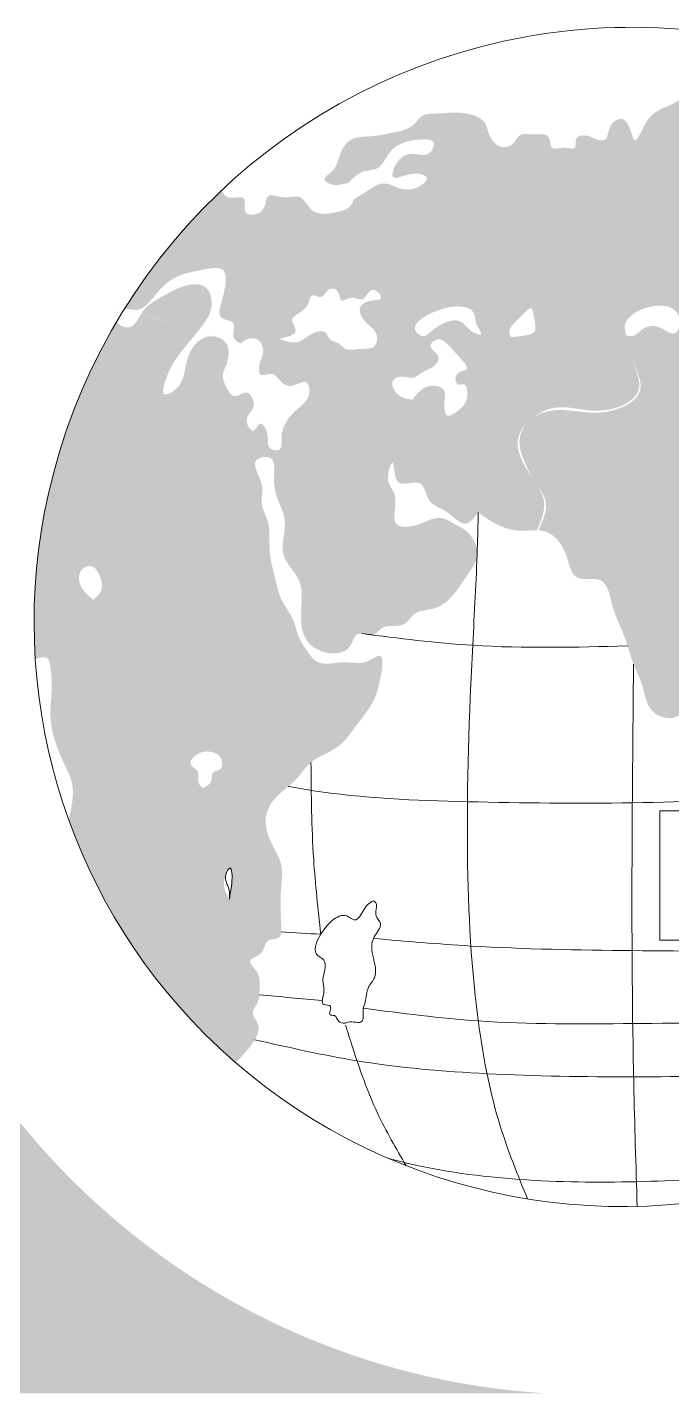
# Model space of a CAD drawing. Header units: inches. Extents: x -350577 to -266477, y -437959 to -377535.
# Drawn here: x -267140.41 to -267136.66, y -437937.88 to -437929.93 of the extents above; entities that cross this region are included whole.
import ezdxf

# ---------------------------------------------------------------- set-up
doc = ezdxf.new("R2010")
doc.units = ezdxf.units.IN
doc.header["$MEASUREMENT"] = 0
doc.layers.add('title', color=7, linetype='Continuous', lineweight=15)
doc.layers.add('TITLE (itatec)', color=7, linetype='Continuous', lineweight=20)

# ---------------------------------------------------------------- blocks, each defined once
blk = doc.blocks.new('Griin')
at = {"layer": 'TITLE (itatec)'}
h = blk.add_hatch(color=3, dxfattribs=at)
edge = h.paths.add_edge_path()
edge.add_spline(control_points=[(-28.15677976868872, 12.19197643186837), (-28.08184529673179, 12.18915607512906), (-27.91137545167763, 12.18273999233311), (-27.8236675500653, 12.41970811082465), (-27.59267959846676, 12.44043312258499), (-27.48326919051465, 12.3124093632183), (-27.30372979893031, 12.21606253406303), (-27.1883614233715, 12.35371420456005), (-27.07151601751815, 12.55674464866004), (-26.92715935741657, 12.30100286618151), (-26.61902269193442, 12.51811270993589), (-26.83433928199341, 12.76937120022554), (-26.49848437641737, 12.79133100624009), (-26.34580047570793, 12.68943209148384), (-26.17265856308001, 12.5473083967724), (-26.21067400667252, 12.34193319453497), (-26.12050705666755, 12.26308713934243), (-26.09036633278663, 12.23673072850089)], knot_values=[0, 0, 0, 0, 0.2067652632440668, 0.4703742011826915, 0.6128626730697708, 0.8114178834904702, 0.9678255110772914, 1.127268007777717, 1.312204345641329, 1.457647939509322, 1.750792363560998, 1.911188858842599, 2.151304068012645, 2.35487619323572, 2.532565008077623, 2.762303154691107, 2.877660632399085, 2.877660632399085, 2.877660632399085, 2.877660632399085], degree=3, periodic=0)
edge.add_spline(control_points=[(-26.09036633278663, 12.23673072850089), (-26.088605251655, 12.23832963739561), (-26.07387215242105, 12.24818217629994), (-26.04023250519867, 12.2453057984504), (-26.02503474618354, 12.25342738042053), (-26.02402674097272, 12.25405305778671)], knot_values=[0.8042144757961573, 0.8042144757961573, 0.8042144757961573, 0.8042144757961573, 0.8098822482856525, 0.8447971121536773, 0.8474556027363617, 0.8474556027363617, 0.8474556027363617, 0.8474556027363617], degree=3, periodic=0)
edge.add_spline(control_points=[(-26.02402674097272, 12.25405305778671), (-25.9952545692534, 12.27191218829945), (-26.02916407696537, 12.34924046588907), (-26.04004739789121, 12.41297774051638), (-26.04180522914297, 12.42709657843369)], knot_values=[0.705497025219742, 0.705497025219742, 0.705497025219742, 0.705497025219742, 0.7813801126499043, 0.8042144757961573, 0.8042144757961573, 0.8042144757961573, 0.8042144757961573], degree=3, periodic=0)
edge.add_spline(control_points=[(-26.04180522914297, 12.42709657843369), (-26.04954591429899, 12.48926948551297), (-26.03547189415539, 12.59009721467729), (-26.17664239323992, 12.72748673598137), (-26.3289595327856, 12.82249102949959), (-26.46445644704656, 12.92278108188526), (-26.6348516311036, 12.97871201993594), (-26.60561914370413, 13.09697530957223), (-26.56117360743653, 13.12228438818676), (-26.5382022149056, 13.13893798300228)], knot_values=[0.08876737975146254, 0.08876737975146254, 0.08876737975146254, 0.08876737975146254, 0.1893194752158249, 0.2912609681829814, 0.4071510842735491, 0.5161725012393218, 0.6166184580688792, 0.6546818214020216, 0.7054970252197419, 0.7054970252197419, 0.7054970252197419, 0.7054970252197419], degree=3, periodic=0)
edge.add_spline(control_points=[(-26.5382022149056, 13.13893798300228), (-26.53294266687658, 13.14275100311713), (-26.49379053538701, 13.17271591095136), (-26.47080476477728, 13.21776878789281), (-26.45083172576184, 13.25691661043797)], knot_values=[0, 0, 0, 0, 0.01163468887305062, 0.0887673797514626, 0.0887673797514626, 0.0887673797514626, 0.0887673797514626], degree=3, periodic=0)
edge.add_arc((-28.43035798662353, 10.39409285329849), 3.480558013003543, 55.33771737583237, 73.21873742524126)
edge.add_spline(control_points=[(-27.42545576868181, 13.72642771256148), (-27.37807527429354, 13.61052462892509), (-27.30727344230215, 13.43732781532359), (-27.52295752626407, 13.48762444457508), (-27.66706892849515, 13.53334071449891), (-27.73761546831136, 13.4141290825922), (-27.86520042550347, 13.37980045108659), (-27.92075911130468, 13.52949691342308), (-28.08412810125478, 13.49939057027923), (-28.20473306494634, 13.41342779340913), (-28.34129685458242, 13.38698397375468), (-28.42556155648833, 13.12686075281393), (-28.44169718227602, 13.34887703716981), (-28.53900129655969, 13.33783660026563), (-28.56844970842383, 13.28294435047294), (-28.57902705725445, 13.20692305330306), (-28.64804363282244, 13.22295227167792), (-28.69058194797725, 13.25041371849429), (-28.76981486270267, 13.24461942189081), (-28.74663228806423, 13.15168906821462), (-28.83176654463949, 13.18694449825593), (-28.91045923575496, 13.15056453251265), (-28.90280499207682, 13.26569097472533), (-29.00346546083028, 13.2446287756298), (-29.08910419273394, 13.26501428982661), (-29.11855502074198, 13.18664369791635), (-29.20723343130553, 13.16528276234718), (-29.26652130202075, 13.23979734339228), (-29.27951455533588, 13.333368780957), (-29.38389841965534, 13.38028083339926), (-29.4842147379498, 13.37939580421205), (-29.57523847587314, 13.37148838910228), (-29.65711015384898, 13.37236735041457), (-29.70716241054797, 13.28428184786363), (-29.82162456788384, 13.26260385883654), (-29.94036840640319, 13.23571828086237), (-30.0828913414469, 13.24144537063603), (-30.13743825106127, 13.12205057724437), (-30.15649350367806, 13.04069145090819), (-30.24462699625005, 12.99036012003237), (-30.15076442898183, 12.94099329052049), (-30.10910491361724, 12.96715005433255), (-30.08167768923727, 12.96882218318646)], knot_values=[0, 0, 0, 0, 0.2571309646885024, 0.3842370915862784, 0.5322869305523297, 0.6720054096256498, 0.7435788369616864, 0.8750771390374465, 1.029520708011612, 1.148816624085154, 1.323997749521211, 1.466048132663629, 1.605735017129282, 1.640529855312103, 1.726540773164674, 1.776895258897655, 1.833221554118274, 1.887192995782635, 1.949226177406229, 2.002083481558302, 2.073804619231997, 2.135839846573725, 2.203204967153775, 2.291764326013391, 2.371421015643706, 2.440121206519902, 2.500277258458408, 2.609854301063947, 2.673556767960228, 2.775456808521481, 2.90709322330935, 2.978282387902714, 3.05474449013161, 3.130854066864766, 3.250812425630794, 3.379668649138693, 3.513534328946986, 3.627611442234355, 3.724844469425308, 3.781184931718689, 3.845087067958989, 3.929050838981564, 3.929050838981564, 3.929050838981564, 3.929050838981564], degree=3, periodic=0)
edge.add_spline(control_points=[(-30.08167768923724, 12.96882218318649), (-30.05240864389577, 12.99846509390913), (-30.00600075920175, 13.04546576532712), (-29.89152202192051, 13.04213810545093), (-29.83742174900723, 13.18750402674208), (-29.717598587461, 13.22439799768196), (-29.56208706874895, 13.22323035647024), (-29.6116098964431, 13.11125716812754), (-29.71712134613924, 13.15803828115424), (-29.80407315008961, 13.10336525457442), (-29.84658210737186, 12.95734014301206), (-29.71559138275657, 13.04760149296198), (-29.60414439670524, 13.00295056038587), (-29.67810851351234, 12.9311702795609), (-29.7717476362252, 12.92166591070158), (-29.8733429024997, 12.98545614301111), (-29.9654317995963, 12.92602600397066), (-30.01962002156088, 12.89223285614773), (-30.04884738182054, 12.87400593395098)], knot_values=[0, 0, 0, 0, 0.1194391595426371, 0.1893781870689977, 0.3097184522160411, 0.5050444388561879, 0.5827999255346284, 0.6489897399100373, 0.7463128928309912, 0.861218388897586, 0.9346406239291564, 1.076577382780392, 1.141004782618343, 1.187115575756382, 1.315022275171082, 1.416453240742469, 1.50678283588888, 1.612552246042422, 1.612552246042422, 1.612552246042422, 1.612552246042422], degree=3, periodic=0)
edge.add_spline(control_points=[(-30.04884738182059, 12.87400593395096), (-30.05509454100647, 12.85957955763794), (-30.07220874260742, 12.81798421576395), (-30.16932021910304, 12.79269508158544), (-30.29467681695252, 12.77633658640402), (-30.34859615705946, 12.9118281403991), (-30.45063983548459, 12.87025432377232), (-30.5678576533619, 12.92241605791367), (-30.553428800501, 12.79093665264451), (-30.70844274898786, 12.76639767146372), (-30.65888178371324, 12.91327106168142), (-30.78128155305367, 12.86419033921935), (-30.80905973811477, 12.90945943260333), (-30.81898831061011, 12.92563966448216)], knot_values=[4.062559393215713, 4.062559393215713, 4.062559393215713, 4.062559393215713, 4.106291821007066, 4.20244746313947, 4.335056327175292, 4.440221496551144, 4.533828226396335, 4.627596543222095, 4.712024224889571, 4.811784375893779, 4.890268999331782, 4.985811166288056, 5.038955027393985, 5.038955027393985, 5.038955027393985, 5.038955027393985], degree=3, periodic=0)
edge.add_arc((-28.43035798662325, 10.39409285329863), 3.480558013003543, 133.3361961334369, 148.146910660064)
edge.add_spline(control_points=[(-31.38675809225649, 12.23093321032539), (-31.36473334734887, 12.23953560087961), (-31.27989768476675, 12.20729091570905), (-31.19997562600312, 12.33294348607345), (-31.08626775463239, 12.43287611535813), (-30.95994141461051, 12.45834633831717), (-30.76646437622145, 12.49736194209888), (-30.80513398365096, 12.3158309047645), (-30.85062894663048, 12.17172008102367), (-30.72182440018841, 12.16962676245069), (-30.76931684029447, 12.07101632618056), (-30.72491047910336, 12.0451511675619), (-30.70638713397653, 12.03436196423633)], knot_values=[1.283118802870695, 1.283118802883698, 1.283118802883698, 1.283118802883698, 1.324252220816651, 1.425323658086617, 1.499787232239361, 1.598022386981518, 1.670222697966505, 1.779501585892216, 1.840698666334514, 1.883770711182086, 1.932280279388985, 1.966996460516278, 1.966996460516278, 1.966996460516278, 1.966996460516278], degree=3, periodic=0)
edge.add_spline(control_points=[(-30.70638713397682, 12.03436196423596), (-30.69673475726466, 12.04480877305254), (-30.66840348005644, 12.06758239287046), (-30.59299360543974, 12.06976101615555), (-30.56597418382532, 11.98236349646815), (-30.5997213142476, 11.92828129979557), (-30.60784416427578, 11.82997118762151), (-30.51672424157866, 11.87664019466087), (-30.47926562596498, 11.81392385303154), (-30.41314343309242, 11.76689487565472), (-30.3206792574646, 11.84324195932686), (-30.29689825043772, 11.73189528962732), (-30.35126865319194, 11.67104450938879), (-30.41936634789928, 11.62224588875996), (-30.44401333339223, 11.5756817139256), (-30.45560173051683, 11.55378840166175), (-30.46178565066063, 11.53644435868087), (-30.47670779022422, 11.49459222865024), (-30.45833457092505, 11.40391692735486), (-30.56228589623802, 11.4208866369745), (-30.53386298574918, 11.49780308100898), (-30.59485585359204, 11.60406111697216), (-30.63336710343128, 11.49466936485058), (-30.69944546790992, 11.60845314281669), (-30.60613024683039, 11.65291106964927), (-30.66124354721148, 11.78497649893144), (-30.74347976386386, 11.70573711862865), (-30.79457804560917, 11.78082338493285), (-30.82021659190312, 11.84741557819955), (-30.79953387263316, 11.89331715444703), (-30.78916993672956, 11.91099050697118)], knot_values=[1.06382290762758, 1.06382290762758, 1.06382290762758, 1.06382290762758, 1.105856173087093, 1.171122007312578, 1.251538743088424, 1.314872636578432, 1.382546070856905, 1.449187428713738, 1.512208595008858, 1.575128586956313, 1.673497306555638, 1.733210342906516, 1.826171024873012, 1.908692010952183, 1.981922434549625, 1.981922434549625, 1.981922434549625, 2.039830155989207, 2.121656952628219, 2.172371867449349, 2.255467095729016, 2.333707983522535, 2.386501314041696, 2.456898242075714, 2.547492129452037, 2.638087892843108, 2.71327843568363, 2.769264005395649, 2.861363185286809, 2.921007951736826, 2.921007951736826, 2.921007951736826, 2.921007951736826], degree=3, periodic=0)
edge.add_spline(control_points=[(-30.78916993673008, 11.9109905069702), (-30.77386011837245, 11.96669330172409), (-30.76633732573688, 12.04629385130573), (-30.89505395910714, 12.09516294368795), (-30.9964310668048, 12.02209688593017), (-31.03163158098798, 11.89507822138076), (-31.04667033491415, 11.7831381008667), (-31.18381117402089, 11.7095099704742), (-31.11962060650359, 11.90312992233052), (-31.04152643954964, 12.00335747518712), (-30.93650866679684, 12.12571655631879), (-30.86081588725779, 12.24086852603986), (-30.89242923676611, 12.3942497284836), (-31.05317567912772, 12.37462321465824), (-31.16427138601028, 12.3055529814699), (-31.2848881161849, 12.24266713815253), (-31.33141408526751, 12.10039536420756), (-31.41952689309508, 12.14315521159245), (-31.42583310134933, 12.16649600127042)], knot_values=[0.03439495810250182, 0.03439495810250182, 0.03439495810250182, 0.03439495810250182, 0.1229511916055496, 0.174140662146742, 0.2427642166357049, 0.320290196319274, 0.4063995885311403, 0.447484005743737, 0.520431522866966, 0.6235433042286513, 0.7355250177745051, 0.7941774470558526, 0.8737384228480528, 0.9481250569437287, 1.033208461996746, 1.118924381179372, 1.193189468825856, 1.237797190346896, 1.237797190346922, 1.237797190346922, 1.237797190346922], degree=3, periodic=0)
edge.add_arc((-28.43035798662336, 10.3940928532985), 3.48055801300353, 149.3874729197335, 167.4141646982652)
edge.add_arc((-28.5220790777943, 10.41457113923222), 3.386578660162765, 167.4141646982634, 183.6434697254951)
edge.add_spline(control_points=[(-31.90181279420028, 10.19936187442632), (-31.8739686710872, 10.20783337006312), (-31.82504019922447, 10.22271971912201), (-31.80821334873673, 10.12217940780322), (-31.80160584541181, 10.01073268459035), (-31.82227061818338, 9.86868325782669), (-31.790548338641, 9.725378997639746), (-31.74488270120827, 9.606989614430555), (-31.66307014271877, 9.456181913810086), (-31.69044170455288, 9.338858987292001), (-31.7076356142702, 9.265160605791175)], knot_values=[0, 0, 0, 0, 0.07051407242473506, 0.1239093001619299, 0.2522204114091254, 0.4354098884277195, 0.5362639420658061, 0.6898121649582363, 0.8181249466421058, 1.034893839755595, 1.034893839755595, 1.034893839755595, 1.034893839755595], degree=3, periodic=0)
edge.add_arc((-28.52207907779427, 10.41457113923222), 3.386578660162765, 199.840426224626, 225.0028304317955)
edge.add_arc((-28.48968750090484, 10.44696591659047), 3.432389530635545, 225.0028304317951, 229.1054072372373)
edge.add_spline(control_points=[(-30.736768162587, 7.852370304571027), (-30.70070219376328, 7.888087333151882), (-30.64059035144132, 7.947771609915543), (-30.58116498129505, 8.064845035023824), (-30.65757290625092, 8.140209051328563), (-30.59877805303768, 8.201541401834605), (-30.59863662987865, 8.285647179300208), (-30.58781257003582, 8.369608489911693), (-30.68346372479695, 8.45142312698434), (-30.56521993138279, 8.477452615716112), (-30.5684495211425, 8.576867254421929), (-30.46725336889335, 8.56461279901187), (-30.4737007268514, 8.718890513604125), (-30.47872005334628, 8.835458002560765), (-30.4560858187003, 8.998544595319986), (-30.52602354747731, 9.117704395752613), (-30.58074914580936, 9.249658101178932), (-30.51886369175162, 9.401908797746282), (-30.39000201825471, 9.475171597817843), (-30.29917844280956, 9.623886381286832), (-30.13290365307691, 9.670951805126352), (-30.03669201139883, 9.814875876666287), (-29.93152832399781, 9.940732082707294), (-29.89795148703399, 10.0604348872171), (-29.86257811695731, 10.26092359543007), (-29.99186003466906, 10.15915031088105), (-30.1056310045177, 10.19857493078104), (-30.25180180034712, 10.14736560999271), (-30.32509034552635, 10.25241558100721), (-30.37742582117238, 10.33109917793183), (-30.39730470081628, 10.44479321296068), (-30.47923807984219, 10.53878681141488), (-30.50664800789826, 10.68009591331696), (-30.55163856650006, 10.8273176710017), (-30.52752732255863, 10.98164970873916), (-30.60047606348297, 11.10337650809113), (-30.56650872342675, 11.19751535112805), (-30.60671888604375, 11.27188702861472), (-30.61645063030431, 11.29896304030363)], knot_values=[4.144962909960014, 4.144962909960014, 4.144962909960014, 4.144962909960014, 4.301655207119742, 4.406341630996573, 4.485045879322211, 4.550917927568721, 4.616835033069529, 4.734485862639663, 4.801863291485053, 4.88301420823848, 4.966337002569053, 5.028065126234257, 5.102042285872701, 5.329377617232852, 5.440492055271499, 5.569077167300634, 5.735937708787686, 5.8438918477815, 6.028530380250041, 6.164353525505215, 6.348257064900353, 6.505775791297209, 6.676390345499335, 6.812017023822206, 6.951416649674697, 7.03231999261421, 7.161776676556915, 7.317863930695669, 7.416631663896252, 7.506771669028697, 7.60608916531159, 7.752248448093324, 7.865792385711927, 8.031825924199822, 8.211587451587906, 8.314438527435325, 8.425650116544299, 8.50412527365995, 8.50412527365995, 8.50412527365995, 8.50412527365995], degree=3, periodic=0)
edge.add_spline(control_points=[(-30.61645063030434, 11.29896304030363), (-30.62545825513783, 11.32543091733069), (-30.62999201318706, 11.36793728921543), (-30.49644063086077, 11.39160533179087), (-30.52306665306236, 11.23569946347534), (-30.49433456532213, 11.12460738296395), (-30.42438079452253, 10.98518264004078), (-30.50353664487679, 10.80358997275975), (-30.32842241170587, 10.6556896135497), (-30.3688672568928, 10.45945553524951), (-30.33337652807299, 10.24096059971198), (-30.0718227262314, 10.20263814162084), (-30.04542495095862, 10.34705558764661), (-30.01254198221071, 10.34831046701331), (-30.00331544982623, 10.34734148359841)], knot_values=[2.526097492184586, 2.526097492184586, 2.526097492184586, 2.526097492184586, 2.592839605232865, 2.668984723145033, 2.79657512993257, 2.921295452575614, 3.046882280884479, 3.239668972125048, 3.426668929895136, 3.622462089309869, 3.807213076470577, 4.034252079022574, 4.113882049038273, 4.141323918691898, 4.141323918691898, 4.141323918691898, 4.141323918691898], degree=3, periodic=0)
edge.add_spline(control_points=[(-29.94200803197822, 10.33960816469893), (-29.95936498959458, 10.33773551275305), (-29.98003155578616, 10.34405413917617), (-29.9982777940036, 10.34670506914821)], knot_values=[2.468397437747627, 2.468397437747627, 2.468397437747627, 2.468397437747627, 2.521174943623691, 2.521174943623691, 2.521174943623691, 2.521174943623691], degree=3, periodic=0)
edge.add_spline(control_points=[(-29.99827779402844, 10.34670506918586), (-29.97952141523703, 10.34433559728575), (-29.96076499228994, 10.34196693776767), (-29.94200803198044, 10.33960816469917)], knot_values=[0.8949321226372294, 0.8949321226372294, 0.8949321226372294, 0.8949321226372294, 0.92899811289744, 0.92899811289744, 0.92899811289744, 0.92899811289744], degree=3, periodic=0)
edge.add_spline(control_points=[(-29.94200803197822, 10.33960816469893), (-29.93824477298023, 10.34001418483456), (-29.91652364783465, 10.34477714735778), (-29.87548822832213, 10.41266814385788), (-29.75626763015663, 10.36933378951901), (-29.698533724942, 10.48568939555249), (-29.51804295342069, 10.48003095415778), (-29.42025218083955, 10.64745242081706), (-29.30617216787769, 10.80165893542724), (-29.36521265504621, 10.93798351808347), (-29.46113934955872, 10.98141727237101), (-29.5579785501829, 11.04544598725311), (-29.65975278094555, 10.97303218956753), (-29.85598420617708, 10.95404089581686), (-29.77406885715686, 11.15075595724992), (-29.87412377568305, 11.22746214725095), (-29.80962899538034, 11.40990266665731), (-29.82331601146046, 11.16794913579733), (-29.64079667535236, 11.27079316439788), (-29.62751019232127, 11.09730728272506), (-29.50274239422413, 11.07281537775495), (-29.4042322841558, 10.94736169764288), (-29.34878248764645, 11.0214452332369), (-29.32538004900985, 11.05271199172587)], knot_values=[0, 0, 0, 0, 0.01144298605038596, 0.06889599320677986, 0.2024583169000378, 0.2849104609558872, 0.4006992127221309, 0.6784927675911565, 0.8035328955620753, 0.9539602021311044, 1.037784762970806, 1.125149804036612, 1.27024563355735, 1.391450519193127, 1.56290246389658, 1.663162583840638, 1.761533234022964, 1.876536415220569, 2.003228298105891, 2.117546110504157, 2.237349291249845, 2.370884184121895, 2.468397437747627, 2.468397437747627, 2.468397437747627, 2.468397437747627], degree=3, periodic=0)
edge.add_spline(control_points=[(-29.32538004900985, 11.05271199172587), (-29.30364214256682, 11.03683410892797), (-29.23302167888622, 10.98525124613502), (-29.11662851606204, 10.93581643408723), (-29.01750309095917, 10.94975949042883), (-28.98419979164822, 10.94900849818775)], knot_values=[4.272087293532026, 4.272087293532026, 4.272087293532026, 4.272087293532026, 4.353015054778568, 4.534999273526909, 4.635891695684229, 4.635891695684229, 4.635891695684229, 4.635891695684229], degree=3, periodic=0)
edge.add_spline(control_points=[(-28.98419979164819, 10.94900849818775), (-28.95948546388382, 11.00607380474742), (-28.91639736010237, 11.10556410344407), (-28.99723259483926, 11.2332233321304), (-29.06776705713827, 11.33663360601045), (-29.11836783033291, 11.47140424590585), (-29.06334135049227, 11.55338077165114), (-29.03080087491963, 11.58447444424546)], knot_values=[0, 0, 0, 0, 0.1736447417531413, 0.3027402859224307, 0.4192435993206021, 0.5634700885565297, 0.6918330744747824, 0.6918330744747824, 0.6918330744747824, 0.6918330744747824], degree=3, periodic=0)
edge.add_spline(control_points=[(-29.03080087492108, 11.58447444424391), (-29.04183734168151, 11.65024467025738), (-29.06035976223444, 11.76062635422614), (-29.23305224702204, 11.6914924281338), (-29.30023807524276, 11.82248702387955), (-29.3691157089693, 11.86863291808165), (-29.39419828288445, 11.88543747043895)], knot_values=[0, 0, 0, 0, 0.1568091616066611, 0.2631716563711726, 0.4235078423410331, 0.5153365612235536, 0.5153365612235536, 0.5153365612235536, 0.5153365612235536], degree=3, periodic=0)
edge.add_spline(control_points=[(-29.39419828288422, 11.88543747043875), (-29.39421081165978, 11.88542142372625), (-29.40268034617486, 11.87463729474116), (-29.46712554232488, 11.87531583571278), (-29.45736653512765, 11.78206018581012), (-29.3995194440522, 11.80828392224961), (-29.3825461509864, 11.74257650808546), (-29.39879019483223, 11.67732115703109), (-29.44967660736421, 11.63804036776121), (-29.5172750431405, 11.59725549740568), (-29.52906474232768, 11.69352437942089), (-29.50510592802806, 11.77142802828168), (-29.59781221187814, 11.79975993192644), (-29.66411129520995, 11.76538812867759), (-29.69416127107883, 11.72724120310913), (-29.70919267416818, 11.70815959660993)], knot_values=[0, 0, 0, 0, 9.377668455334831e-05, 0.06311875583494497, 0.1224328526466385, 0.1580474261948686, 0.1975086797073479, 0.2797642009506698, 0.3565124005552751, 0.3967717440385832, 0.4711851752374267, 0.5501705322974844, 0.6226624565355583, 0.6948381636735266, 0.767075530244937, 0.767075530244937, 0.767075530244937, 0.767075530244937], degree=3, periodic=0)
edge.add_spline(control_points=[(-29.70919267416818, 11.70815959660993), (-29.72096025781701, 11.71014368652656), (-29.75514205913285, 11.71590695699458), (-29.80872688127619, 11.74067768203005), (-29.84024440737181, 11.81787953228208), (-29.76918104048681, 11.85511190233275), (-29.70450253207861, 11.82029757552162), (-29.64193081157666, 11.88163789815712), (-29.57477866254331, 11.89429801729008), (-29.54231189028209, 11.97284496682922), (-29.63269375998831, 12.01162695235942), (-29.55333491306538, 12.08010871348643), (-29.48652352536976, 12.01452863988166), (-29.44557792625784, 11.96646615257511), (-29.38346400664247, 11.89918580872973), (-29.39419828288422, 11.88543747043875)], knot_values=[0.7670755302449368, 0.7670755302449368, 0.7670755302449368, 0.7670755302449368, 0.8027668198641367, 0.8707495390203241, 0.942823942213221, 0.9879622559843837, 1.071709009962708, 1.127999580430342, 1.226794182192918, 1.2640013657892, 1.346431152008723, 1.39901885004314, 1.477979687411124, 1.567843239104716, 1.648188268183347, 1.648188268183347, 1.648188268183347, 1.648188268183347], degree=3, periodic=0)
edge.add_spline(control_points=[(-29.39419828288445, 11.88543747043895), (-29.3691157089693, 11.86863291808165), (-29.30023807524276, 11.82248702387955), (-29.23305224702204, 11.6914924281338), (-29.06035976223444, 11.76062635422614), (-29.04183734168151, 11.65024467025738), (-29.03080087492108, 11.58447444424391)], knot_values=[0, 0, 0, 0, 0.09182871888252059, 0.2521649048523811, 0.3585273996168926, 0.5153365612235536, 0.5153365612235536, 0.5153365612235536, 0.5153365612235536], degree=3, periodic=0)
edge.add_spline(control_points=[(-29.03080087491963, 11.58447444424546), (-29.02987952497142, 11.58535482946205), (-28.98774007720615, 11.62511603140033), (-28.84509475095834, 11.69872270462293), (-28.63066191383214, 11.6025777398764), (-28.32830917131949, 11.73371257995756), (-28.43947679500431, 11.93467742760662), (-28.43614215988987, 12.03875018711878), (-28.4348876386359, 12.07790334309689)], knot_values=[0.6918330744747824, 0.6918330744747824, 0.6918330744747824, 0.6918330744747824, 0.6954675398090725, 0.8571080778768269, 1.140916057030076, 1.381400898083954, 1.578753100240072, 1.697776648336596, 1.697776648336596, 1.697776648336596, 1.697776648336596], degree=3, periodic=0)
edge.add_spline(control_points=[(-28.43488763863618, 12.07790334309689), (-28.44464495310149, 12.07743984920485), (-28.45521247867279, 12.0805157186897), (-28.46578000424412, 12.08359158817454), (-28.47142030759932, 12.10631408051116), (-28.48277930160384, 12.15207485576851), (-28.42440325746017, 12.21225908204453), (-28.33206850145325, 12.25522414012021), (-28.21175887041485, 12.26656301383717), (-28.16371461812145, 12.20888345371616), (-28.15677976868892, 12.19197643186838)], knot_values=[0.8106383579201345, 0.8106383579201345, 0.8106383579201345, 0.8106383579201345, 0.8419502122113192, 0.8419502122113192, 0.8419502122113192, 0.9078270369090988, 0.9746193985402437, 1.066918238069857, 1.224816765557621, 1.277412469856537, 1.277412469856537, 1.277412469856537, 1.277412469856537], degree=3, periodic=0)
edge = h.paths.add_edge_path(flags=16)
edge.add_spline(control_points=[(-27.31054090933409, 12.44911486237905), (-27.31117428074276, 12.47581681726338), (-27.31247567064827, 12.53068139445782), (-27.23033721729828, 12.55250027174277), (-27.21843461764075, 12.63164937599845), (-27.23364179876737, 12.69571737384679), (-27.18224940089942, 12.76313510798439), (-27.10591270811466, 12.71750834056786), (-27.10657500024982, 12.63798801443277), (-27.12505965837187, 12.5503609777964), (-27.20987103069294, 12.51210397117696), (-27.23231371138266, 12.4223670056771), (-27.29104707879594, 12.42515379397315), (-27.30376596254143, 12.44078735777558), (-27.31054090933409, 12.44911486237905)], knot_values=[0, 0, 0, 0, 0.07195254392991055, 0.1478410819686636, 0.2039576886388435, 0.2895064753746335, 0.3470108798724568, 0.4048333312570772, 0.498036638426851, 0.5679094082461971, 0.6593532465943688, 0.7570383524178874, 0.7842284452904537, 0.8152199302208093, 0.8152199302208093, 0.8152199302208093, 0.8152199302208093], degree=3, periodic=0)
edge = h.paths.add_edge_path(flags=16)
edge.add_spline(control_points=[(-29.13366329879452, 12.07286403209834), (-29.11046208274314, 12.0746929307635), (-29.06728932946254, 12.07809613991733), (-28.97494043011136, 12.09676903783494), (-29.00225568557738, 12.17463836390547), (-29.01180983135498, 12.26571926640679), (-29.08033681079613, 12.18418909159789), (-29.12272588467124, 12.15503539713254), (-29.15318014554711, 12.10205350515973), (-29.13865425694627, 12.08032852881584), (-29.13366329879452, 12.07286403209834)], knot_values=[0, 0, 0, 0, 0.07306950852427863, 0.1359675224295066, 0.233456219924411, 0.2751978858190061, 0.3490003693923625, 0.4246996687413046, 0.4736904775104608, 0.4993341964334257, 0.4993341964334257, 0.4993341964334257, 0.4993341964334257], degree=3, periodic=0)
edge = h.paths.add_edge_path(flags=16)
edge.add_spline(control_points=[(-29.62450826711719, 12.08422568832003), (-29.6011399548442, 12.10493919508636), (-29.54908123140447, 12.15108367944689), (-29.42421807252987, 12.19053173030623), (-29.38641425768054, 12.11072524331871), (-29.28504360346881, 12.06968996010906), (-29.34934006435284, 12.15419750512148), (-29.33893225359222, 12.23374652545182), (-29.45652434784841, 12.26132695738826), (-29.54812660055012, 12.23184357917288), (-29.63468088663606, 12.20065807319456), (-29.727914620268, 12.12193931537024), (-29.65028653403158, 12.06894726669057), (-29.62786595864355, 12.08223563107485), (-29.62450826711719, 12.08422568832003)], knot_values=[0, 0, 0, 0, 0.09703330917926184, 0.2161658124036964, 0.3051786521313719, 0.3617773163217139, 0.4234324215279123, 0.5023407205657384, 0.5954027847669258, 0.7094680772517026, 0.7941997940994991, 0.8953800837066268, 0.9608968927224815, 0.9724368693630783, 0.9724368693630783, 0.9724368693630783, 0.9724368693630783], degree=3, periodic=0)
edge = h.paths.add_edge_path(flags=16)
edge.add_spline(control_points=[(-30.48621709103438, 12.06223242538627), (-30.44529111709909, 12.04890784216796), (-30.37478881699533, 12.02595386760157), (-30.30649556653708, 12.09300103748227), (-30.21143086159515, 12.12299877689852), (-30.19332737938265, 12.05049321742924), (-30.1359669212782, 12.04415635134037), (-30.0958652574366, 11.98825311343217), (-30.01549127764909, 12.01029795883298), (-29.92355793617347, 11.996318120646), (-29.90077298941594, 12.10878449777807), (-29.9881274199459, 12.14785021571667), (-30.03033133455199, 12.24713856246385), (-29.96339950307575, 12.29042772165401), (-29.85960260554191, 12.28468970489754), (-29.95238314859998, 12.38716975825352), (-29.98674738669371, 12.26426884352421), (-30.05846464963909, 12.32115521857888), (-30.13512772507241, 12.25679121071682), (-30.13026500450846, 12.35623806362197), (-30.20920560733882, 12.35904673004534), (-30.22795309457456, 12.28485790276851), (-30.29997642873568, 12.33556179972866), (-30.31247383574382, 12.24793254081022), (-30.35940168194338, 12.21733569526649), (-30.42667139923583, 12.1752519575554), (-30.35412278408978, 12.08973376745998), (-30.43457425444845, 12.07298419317595), (-30.48621709103438, 12.06223242538627)], knot_values=[0, 0, 0, 0, 0.116284335922855, 0.2003205387748578, 0.2864008590761804, 0.3338176130396133, 0.3809065055606994, 0.4420719935632277, 0.5144320680295876, 0.6118330390108553, 0.6692410590224108, 0.7883791780637235, 0.8642713058691283, 0.932701038045144, 1.001374586696957, 1.066474294551828, 1.150307491003746, 1.21032666104153, 1.27494229700042, 1.339696996497382, 1.389143098519431, 1.449591967307848, 1.499904262560351, 1.555791828017124, 1.634843255036427, 1.685992718238417, 1.748366054945995, 1.860177536890165, 1.860177536890165, 1.860177536890165, 1.860177536890165], degree=3, periodic=0)
edge = h.paths.add_edge_path(flags=16)
edge.add_spline(control_points=[(-31.56506396986342, 10.54417581903707), (-31.59919144461671, 10.57349067847148), (-31.65269699708904, 10.61945094248238), (-31.64803227443787, 10.71829886227328), (-31.56587210454643, 10.76122393681104), (-31.5175233979769, 10.67679179757894), (-31.50693686031323, 10.59416118603427), (-31.54574356722344, 10.56079005332409), (-31.56506396986342, 10.54417581903707)], knot_values=[0, 0, 0, 0, 0.128035222265417, 0.2007354881294491, 0.2570309862169211, 0.3514127063642853, 0.4233979769818644, 0.4947703826056535, 0.4947703826056535, 0.4947703826056535, 0.4947703826056535], degree=3, periodic=0)
edge = h.paths.add_edge_path(flags=16)
edge.add_spline(control_points=[(-30.92598719461267, 9.449195418498762), (-30.90445980477625, 9.4606674093237), (-30.86816107537692, 9.480011077728912), (-30.88091750927271, 9.548116135194066), (-30.80466206827037, 9.55040045275942), (-30.81588462438751, 9.639110914624533), (-30.88581073134011, 9.665355030335492), (-30.9549843339835, 9.662557743120098), (-31.02380737757235, 9.584394039608904), (-30.93676296622897, 9.550038648562287), (-30.96612355018692, 9.483659412707931), (-30.93793707001748, 9.459456450694121), (-30.92598719461267, 9.449195418498762)], knot_values=[0, 0, 0, 0, 0.06588661118706897, 0.1110956919852684, 0.1584075219661433, 0.2324564745357055, 0.2854751304219193, 0.3710636998344745, 0.4397017101289826, 0.5025948227458177, 0.5618459369158384, 0.6054537873373216, 0.6054537873373216, 0.6054537873373216, 0.6054537873373216], degree=3, periodic=0)
edge = h.paths.add_edge_path(flags=16)
edge.add_spline(control_points=[(-30.77214613616101, 8.801860526925028), (-30.78302692152431, 8.821304529905172), (-30.80815413533156, 8.86620695227984), (-30.80556974606526, 8.926758902683313), (-30.75871643453567, 9.016316870829707), (-30.75475742528266, 8.888259923031876), (-30.76804576668488, 8.842483453088471), (-30.77132378071946, 8.810007715751995), (-30.77214613616101, 8.801860526925028)], knot_values=[0, 0, 0, 0, 0.06483130720601481, 0.1497162257298251, 0.1938061742618492, 0.2808352227127636, 0.3526813345218018, 0.3767412918662896, 0.3767412918662896, 0.3767412918662896, 0.3767412918662896], degree=3, periodic=0)
h = blk.add_hatch(color=3, dxfattribs=at)
edge = h.paths.add_edge_path()
edge.add_spline(control_points=[(-28.4348876386359, 12.07790334309689), (-28.43649848064572, 12.0386116868127), (-28.44080716634994, 11.93351423051807), (-28.31384807954046, 11.73167047060622), (-28.62615356094409, 11.59312528976801), (-28.83519083469844, 11.67410737739434), (-29.03207582506346, 11.61034109087786), (-29.10492718069955, 11.47207344729759), (-29.05754235852274, 11.34729777169604), (-29.00514321514558, 11.23235373031481), (-28.90074997479752, 11.1108129619329), (-28.94893311205783, 11.00619756922118), (-28.97543007761632, 10.94866726681273)], knot_values=[0, 0, 0, 0, 0.1190235480965238, 0.3183645925646663, 0.57193167026709, 0.8504126526799543, 1.011583810666902, 1.139603671622712, 1.269860211212754, 1.388607596985767, 1.530044374777031, 1.702857053814042, 1.702857053814042, 1.702857053814042, 1.702857053814042], degree=3, periodic=0)
edge.add_spline(control_points=[(-28.97543007761632, 10.94866726681273), (-28.96319222522635, 10.9479764428549), (-28.89335984952419, 10.93840537022473), (-28.80375620635272, 10.83098675785303), (-28.7839985150481, 10.63607433967734), (-28.57778429587734, 10.69593563299289), (-28.55162990875641, 10.48752447712128), (-28.47239789215374, 10.34541016947127), (-28.43220606227865, 10.17931223698797), (-28.35849694063538, 10.03937908099895), (-28.34322030008451, 9.868583107056404), (-28.15117287220241, 9.837661233684178), (-28.11588738723049, 9.940820819520782), (-28.09914458974131, 10.01577053349093), (-28.09654365073899, 10.09262049816532), (-27.97346618337446, 10.17173347140287), (-28.0895534290953, 10.3761165082993), (-27.88626601124696, 10.4473319664133), (-27.77563938368723, 10.57185787998844), (-27.63866604438564, 10.66625201809527), (-27.53668191085939, 10.80830677134509), (-27.41557236159809, 10.73583114787329), (-27.34144800052934, 10.65761211562288), (-27.2220020065958, 10.58791298393049), (-27.27963932500609, 10.35804945914777), (-27.20331921083582, 10.45921055520687), (-27.13536103118011, 10.47316511036227), (-27.0273594629285, 10.53277678501594), (-26.98970805626575, 10.39280900575702), (-26.96350894893394, 10.26066631972651), (-26.91983003540037, 10.10197357594903), (-27.00046319794973, 9.928250699158452), (-26.85651648397825, 9.89661819262785), (-26.83322684052203, 9.793102564466379), (-26.83413205759149, 9.7321401159345), (-26.8345101903754, 9.706674510883078)], knot_values=[0, 0, 0, 0, 0.03751016459606049, 0.2198260925836752, 0.3701233588154933, 0.5083696746290163, 0.6670198621016366, 0.8608423404871504, 1.032049883611332, 1.16366336748802, 1.343348843182514, 1.484556593820022, 1.579289546371791, 1.627519689909571, 1.722792834960364, 1.788619556274002, 2.023151809049462, 2.143808541002639, 2.338752661874785, 2.52604675399904, 2.671074532842946, 2.757892961203933, 2.893277890681733, 3.007233746341198, 3.168351774623106, 3.215669357447443, 3.293511071341605, 3.403147960520705, 3.48095890908757, 3.645686599578532, 3.843750255828215, 3.978219768759927, 4.077547037716136, 4.185636688327745, 4.263180719929792, 4.263180719929792, 4.263180719929792, 4.263180719929792], degree=3, periodic=0)
edge.add_spline(control_points=[(-26.8345101903754, 9.706674510883078), (-26.78487049734775, 9.642747876685918), (-26.71497608388881, 9.552736953388292), (-26.54528142514968, 9.592612294208594), (-26.55391981725717, 9.677691192224545), (-26.56302018161958, 9.719897572443658)], knot_values=[3.616858174122503, 3.616858174122503, 3.616858174122503, 3.616858174122503, 3.748899302083147, 3.802776672574049, 3.873929176407631, 3.873929176407631, 3.873929176407631, 3.873929176407631], degree=3, periodic=0)
edge.add_spline(control_points=[(-26.56302018161958, 9.719897572443658), (-26.56313692789885, 9.720439027450455), (-26.56982241707209, 9.751205495711519), (-26.59480043821139, 9.82909278284919), (-26.72730826867286, 9.895594779993504), (-26.84234750591887, 9.999916069252778), (-26.87178726072162, 10.19402351722226), (-26.67909633700154, 10.22132152272934), (-26.65886744081274, 10.0980703944222), (-26.59513376613336, 10.05273128188681), (-26.56892433022986, 10.04397141925483)], knot_values=[3.083070747074363, 3.083070747074363, 3.083070747074363, 3.083070747074363, 3.083983544600398, 3.135035676206441, 3.231513711640748, 3.328828480500015, 3.42321983747379, 3.49782423799551, 3.56896135360988, 3.616858174122503, 3.616858174122503, 3.616858174122503, 3.616858174122503], degree=3, periodic=0)
edge.add_spline(control_points=[(-26.56892433022986, 10.04397141925483), (-26.55293007295111, 10.0386257301231), (-26.49155889536769, 10.03175574939118), (-26.42220741904279, 10.13563830469181), (-26.30735477917074, 10.23630172901611), (-26.36079187758378, 10.36515332289702), (-26.40042347129642, 10.42527661866214), (-26.41397277314218, 10.44407002308705)], knot_values=[2.757582618861072, 2.757582618861072, 2.757582618861072, 2.757582618861072, 2.786811560411393, 2.868281794920365, 2.953675189363715, 3.040763757530215, 3.083070747074363, 3.083070747074363, 3.083070747074363, 3.083070747074363], degree=3, periodic=0)
edge.add_spline(control_points=[(-26.41397277314218, 10.44407002308705), (-26.43819897296311, 10.47767269694515), (-26.50273044411637, 10.55387218032796), (-26.5998536363407, 10.68689787569727), (-26.50891144698545, 10.83526048036254), (-26.39898460108674, 10.80155680871133), (-26.31525566727638, 10.86333382817429), (-26.23972009637475, 10.94379631339356), (-26.12948093343155, 11.01070616827319), (-26.00868910609296, 10.95388084963887), (-25.92594530539597, 11.0754832972962), (-26.07887533176066, 11.21002535145334), (-26.00606046600697, 11.36686634444988), (-26.02053780484096, 11.47027664594214), (-26.02071350663354, 11.47146578902331)], knot_values=[1.86515153861626, 1.86515153861626, 1.86515153861626, 1.86515153861626, 1.940796586178101, 2.052060511082285, 2.128395033152163, 2.175608369214832, 2.236216805660089, 2.300129401501673, 2.382868836991015, 2.444587900867158, 2.506620311411405, 2.57061439696523, 2.755429365861572, 2.757582618861072, 2.757582618861072, 2.757582618861072, 2.757582618861072], degree=3, periodic=0)
edge.add_spline(control_points=[(-26.02071350663354, 11.47146578902331), (-26.02997420641387, 11.53414185460923), (-26.1009077309391, 11.65382734547348), (-26.22727686042816, 11.77956529378415), (-26.34546020920229, 11.90141633642861), (-26.31593077575792, 11.99844208104548), (-26.26402370296537, 12.04617029572711), (-26.14603724166085, 12.02808555475663), (-26.19841571481567, 11.92899756933174), (-26.09031838898781, 11.90239902404787), (-26.03416270536991, 11.8480209296385), (-25.99751342797015, 11.71462311739083), (-25.93598244613131, 11.81546084556236), (-25.943849188775, 11.87385779518633), (-25.91047048314249, 11.9647602642909), (-25.98228581497162, 11.96504799308507), (-26.02894732621797, 11.98045909141924), (-26.08337088127755, 12.02930479081384), (-26.06573151042372, 12.11505973885071), (-26.11381897672922, 12.21543776230934), (-26.09036633278663, 12.23673072850089)], knot_values=[0.8474556027363618, 0.8474556027363618, 0.8474556027363618, 0.8474556027363618, 0.960946929688099, 1.082968859537977, 1.188518773192544, 1.222909172197319, 1.252078019337115, 1.31580815961258, 1.346853139650532, 1.401501905376394, 1.456640877948229, 1.51471226986057, 1.552879465049027, 1.602794935226789, 1.645925222425034, 1.673310177485548, 1.70576436746379, 1.7405891662223, 1.789672761559038, 1.86515153861626, 1.86515153861626, 1.86515153861626, 1.86515153861626], degree=3, periodic=0)
edge.add_spline(control_points=[(-26.09036633278663, 12.23673072850089), (-26.11931395528435, 12.26335623980328), (-26.20177614177476, 12.33920350078613), (-26.21180821040267, 12.5124151031834), (-26.35777802066002, 12.65055459495734), (-26.48231375968513, 12.78187490384751), (-26.81288471195793, 12.76590338151854), (-26.60642055210042, 12.51270778801321), (-26.91983125238266, 12.28593705744916), (-27.07160410865129, 12.53376159583792), (-27.18420188933192, 12.34522019729417), (-27.29628101100661, 12.20772132997837), (-27.48555538281948, 12.30243411531101), (-27.59074820950511, 12.44126345581365), (-27.82467684911853, 12.42101721319639), (-27.90118087739211, 12.16935719994972), (-28.07708403745414, 12.18492375562797), (-28.15677976868872, 12.19197643186837)], knot_values=[0, 0, 0, 0, 0.1153574777079776, 0.3286152374190499, 0.4714575370526712, 0.6945684395395992, 0.914595455785566, 1.071666374919864, 1.383040473547791, 1.527682723326225, 1.69348414425642, 1.858364618417321, 2.024077932445255, 2.224060003454568, 2.366548475341647, 2.627512808522199, 2.843688873223764, 2.843688873223764, 2.843688873223764, 2.843688873223764], degree=3, periodic=0)
edge.add_spline(control_points=[(-28.15677976868892, 12.19197643186839), (-28.15210246593864, 12.18057326290898), (-28.14518906187305, 12.14401493320772), (-28.18449506283909, 12.06190228630507), (-28.2720480217551, 12.14866994417376), (-28.36795787258316, 12.13346889633917), (-28.41011637091964, 12.07938941394507), (-28.4345516915582, 12.07791930132179), (-28.43488763863661, 12.07790334309687)], knot_values=[0.4354622576452028, 0.4354622576452028, 0.4354622576452028, 0.4354622576452028, 0.4709361399208256, 0.5388967588396647, 0.63750480569798, 0.7319990038748443, 0.8095602819801092, 0.8106383579206292, 0.8106383579206292, 0.8106383579206292, 0.8106383579206292], degree=3, periodic=0)
h = blk.add_hatch(color=167, dxfattribs=at)
edge = h.paths.add_edge_path()
edge.add_line((-32.93277925714838, 9.917830925285047), (-32.93277925714838, 5.927301044581059))
edge.add_line((-32.93277925714838, 5.927301044581057), (-28.91849794105585, 5.927301044581057))
edge.add_arc((-28.67101979752772, 10.19060416548527), 4.27047994167344, 183.6622118611303, 266.6777969106133, ccw=False)
at = {"layer": 'TITLE (itatec)', "color": 167}
blk.add_lwpolyline([(-25.51364674678021, 12.55484949555827), (-25.51364674678021, 12.29332417813905, 0.6640449878405866), (-31.82728049339173, 11.15251329401298, 0.2567036457026452), (-30.91663351281403, 8.019780108850457, 0.2721649993360781), (-27.54915997659648, 7.145950032648871, 0.1104812085484763), (-26.71483740466689, 7.599184488955588, 0.2525675860084332), (-26.48774187742637, 8.20563462758223, 0.10103305718834), (-26.56970299735451, 8.438916924439043, 0.02507025084591941), (-26.65352625944683, 8.564277417808755), (-28.26992763350324, 8.564277417808741), (-28.26992763350324, 9.316307447121234), (-25.39071440657887, 9.316307447121519), (-25.39071440657824, 8.22425362488636)], format="xyb", dxfattribs=at)
for points, knots in [([(-29.32538004900985, 11.05271199172587), (-29.32703704535476, 10.98224434166144), (-29.33308236984988, 10.72515276004015), (-29.37138167770945, 10.06340847439029), (-29.40457845415679, 9.133265250215397), (-29.35745280134819, 8.195088902367262), (-29.22627684844576, 7.520284873657959), (-29.09612876394058, 7.199530275362308), (-29.03890517429909, 7.058801540804156)], [0, 0, 0, 0, 0.2114515751064481, 0.7714521462077637, 1.988409676276812, 3.002257992286995, 3.583981457600536, 4.03892170152007, 4.03892170152007, 4.03892170152007, 4.03892170152007]), ([(-28.42204835809994, 10.17037083458161), (-28.43032711869921, 9.356434301148981), (-28.44102525922958, 8.304633453294075), (-28.40844548833334, 7.253446026630316), (-28.40106967054356, 7.015720549357413)], [0, 0, 0, 0, 2.441442495480416, 3.154928156260054, 3.154928156260054, 3.154928156260054, 3.154928156260054]), ([(-29.74492001358468, 7.252331472850793), (-29.80315549426481, 7.352392049791122), (-29.93052931387672, 7.571914534062786), (-30.02950357223642, 7.85415599879798), (-30.08385644484284, 8.027832900817822), (-30.09707024336134, 8.070055721444506)], [0.005437606781357413, 0.005437606781357413, 0.005437606781357413, 0.005437606781357413, 0.352110481270631, 0.7654955202902874, 0.8982740705437395, 0.8982740705437395, 0.8982740705437395, 0.8982740705437395]), ([(-29.84881598236862, 7.295130314771997), (-29.81787448147205, 7.286879794279637), (-29.56828823289797, 7.221133023486233), (-29.08471504306831, 7.159631989773716), (-28.41068567884372, 7.150367971156813), (-27.8322544933024, 7.187329068990801), (-27.4799484038646, 7.206688949473717), (-27.34834926691241, 7.21390944160885)], [0.02177758534712827, 0.02177758534712827, 0.02177758534712827, 0.02177758534712827, 0.1178335630326175, 0.7960355040128726, 1.475492168624866, 2.138649897691209, 2.534065490008976, 2.534065490008976, 2.534065490008976, 2.534065490008976])]:
    blk.add_open_spline(points, degree=3, knots=knots, dxfattribs=at)
for points in [[(-28.45709688486949, 10.27595476505147), (-29.35755169389088, 10.27952246515034), (-30.00331544981623, 10.34734148359738)], [(-30.29812402777858, 9.598386963191645), (-30.28255028829881, 9.034027262406342), (-30.2413382119409, 8.59862936518694)], [(-30.43006975931738, 9.458377123586844), (-30.29643942979311, 9.435729854740929), (-29.38801452856669, 9.36996295168939), (-28.42931994542118, 9.36354439306716), (-27.4620645806263, 9.39476918483476)], [(-30.77214613616101, 8.801860526925028), (-30.77568345308339, 8.860543983963966), (-30.793652628091, 8.945213040204324), (-30.77095697202051, 8.983012917943372), (-30.75885412145132, 8.896829530435271), (-30.76944692695366, 8.825768597049434), (-30.77214613616101, 8.801860526925028)], [(-29.93654618604018, 8.79236850836199), (-29.92628814427144, 8.787998907283695), (-29.92016480333442, 8.711513159723454), (-29.89372135147153, 8.6599143238891), (-29.9306509443729, 8.583453605070263), (-29.93540568969627, 8.461488548913197), (-29.92904461149303, 8.345519962016342), (-29.96391167297651, 8.290081300126902), (-29.9829306542704, 8.202964594717146), (-29.99402398913753, 8.164950108200758), (-30.00353347978452, 8.090504203053287), (-30.08119646184542, 8.087335981555443), (-30.10057961344245, 8.081268563121599), (-30.13825019306222, 8.093672424551203), (-30.16202391968008, 8.125350468071817), (-30.18738470318203, 8.1301017574542), (-30.18421380207769, 8.179206062076391), (-30.22383560888574, 8.190293794454506), (-30.22383560888574, 8.258403256606629), (-30.2285903542091, 8.337600451136469), (-30.21749701934198, 8.391453959412589), (-30.22383560888574, 8.44847777491542), (-30.26662831679749, 8.483324039933537), (-30.26821537368173, 8.543513991205403), (-30.2413382119409, 8.59862936518694)], [(-30.2413382119409, 8.59862936518694), (-30.17471716209369, 8.678343820369635), (-30.09057102053035, 8.705424918412279), (-30.04778795061628, 8.682619563668128), (-29.9650682326498, 8.773838896916319), (-29.93654618604032, 8.79236850836199)], [(-30.47098349462993, 8.612279556991043), (-30.2413382119409, 8.59862936518694)], [(-29.93509021848485, 8.574191930144794), (-29.36840582689086, 8.530301803598663), (-28.43075808864347, 8.503573181501368), (-27.46723454398574, 8.510543479792945), (-26.65352625944683, 8.564277417808741)], [(-30.59873345660006, 8.246187858521923), (-30.23264634332463, 8.213070575188683)], [(-29.99347912617776, 8.168197093964382), (-29.32541527176244, 8.094654310216102), (-28.42703706986521, 8.079228651495642), (-27.51549218738518, 8.099191600886998), (-26.71602788056123, 8.174157137924128), (-26.48774187742623, 8.20563462758223)], [(-26.50928700779508, 7.927945870886676), (-26.80408969026831, 7.860357731141763), (-27.57059246019566, 7.786796626703252), (-28.42182055017463, 7.76923058781273), (-29.2744979350629, 7.787387889454296), (-30.03042526868836, 7.862515455616633), (-30.62461734217811, 7.985159745072908)]]:
    blk.add_spline(points, degree=3, dxfattribs=at)
for points in [[(-29.94200803198044, 10.33960816469917), (-29.96244426318387, 10.34217811372017), (-29.98287985649998, 10.34475979865877), (-30.00331544981623, 10.34734148359738)], [(-29.84881598236916, 7.295130314772225), (-29.81787448147242, 7.286879794279772), (-29.78691031495143, 7.27872311909954), (-29.75582350989097, 7.271074219567227)]]:
    blk.add_open_spline(points, degree=3, dxfattribs=at)

msp = doc.modelspace()

# ---------------------------------------------------------------- block references
at = {"layer": 'title'}
msp.add_blockref('Griin', (-267108.4595536318, -437943.8024764248), dxfattribs=at)

doc.saveas('drawing.dxf')
